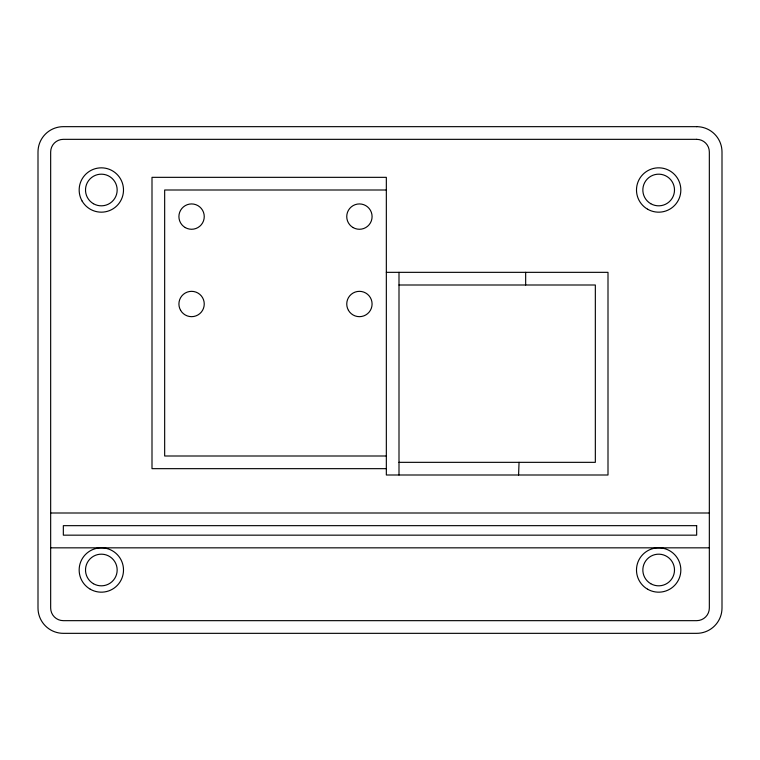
<?xml version="1.0" encoding="UTF-8"?>
<svg xmlns="http://www.w3.org/2000/svg" width="760" height="760" viewBox="0 0 760 760"><rect width="100%" height="100%" fill="white"/><g stroke="black" fill="none" stroke-linecap="round" stroke-linejoin="round"><path stroke-width="1.14" d="M518.586 475L519.052 462.337M386.337 190L164.663 190L164.663 456L386.337 456M386.337 272.337L608 272.337L608 475L386.337 475L386.337 177.336L152 177.336L152 468.663L386.337 468.663M399 285L595.336 285L595.336 462.337L399 462.337M50.663 513L709.336 513M50.663 547.836L709.336 547.836M525.663 272.337L525.663 285M399 272.337L399 475M696.663 126.663L63.337 126.663A25.337 25.337 0 0 0 38 152L38 608A25.337 25.337 0 0 0 63.337 633.336L696.663 633.336A25.337 25.337 0 0 0 722 608L722 152A25.337 25.337 0 0 0 696.663 126.663M696.663 139.336L63.337 139.336A12.663 12.663 0 0 0 50.663 152L50.663 608A12.663 12.663 0 0 0 63.337 620.663L696.663 620.663A12.663 12.663 0 0 0 709.336 608L709.336 152A12.663 12.663 0 0 0 696.663 139.336M696.663 525.663L63.337 525.663L63.337 535.163L696.663 535.163L696.663 525.663M180.614 310.337A12.663 12.663 0 0 0 202.549 310.337A12.663 12.663 0 0 0 191.586 291.337A12.663 12.663 0 0 0 180.614 310.337M185.25 227.572A12.663 12.663 0 0 0 204.25 216.6A12.663 12.663 0 0 0 185.25 205.627A12.663 12.663 0 0 0 185.25 227.572M353.087 227.572A12.663 12.663 0 0 0 372.087 216.6A12.663 12.663 0 0 0 353.087 205.627A12.663 12.663 0 0 0 353.087 227.572M348.45 310.337A12.663 12.663 0 0 0 370.386 310.337A12.663 12.663 0 0 0 359.413 291.337A12.663 12.663 0 0 0 348.45 310.337M647.586 589.2A22.163 22.163 0 0 0 680.836 570A22.163 22.163 0 0 0 647.586 550.8A22.163 22.163 0 0 0 647.586 589.2M90.25 589.2A22.163 22.163 0 0 0 123.5 570A22.163 22.163 0 0 0 90.25 550.8A22.163 22.163 0 0 0 90.25 589.2M82.137 201.086A22.163 22.163 0 0 0 120.526 201.086A22.163 22.163 0 0 0 101.337 167.836A22.163 22.163 0 0 0 82.137 201.086M647.586 209.2A22.163 22.163 0 0 0 680.836 190A22.163 22.163 0 0 0 647.586 170.8A22.163 22.163 0 0 0 647.586 209.2M650.75 203.708A15.837 15.837 0 0 0 674.5 190A15.837 15.837 0 0 0 650.75 176.291A15.837 15.837 0 0 0 650.75 203.708M93.413 203.708A15.837 15.837 0 0 0 117.163 190A15.837 15.837 0 0 0 93.413 176.291A15.837 15.837 0 0 0 93.413 203.708M93.413 583.708A15.837 15.837 0 0 0 117.163 570A15.837 15.837 0 0 0 93.413 556.292A15.837 15.837 0 0 0 93.413 583.708M650.75 583.708A15.837 15.837 0 0 0 674.5 570A15.837 15.837 0 0 0 650.75 556.292A15.837 15.837 0 0 0 650.75 583.708"/></g></svg>
